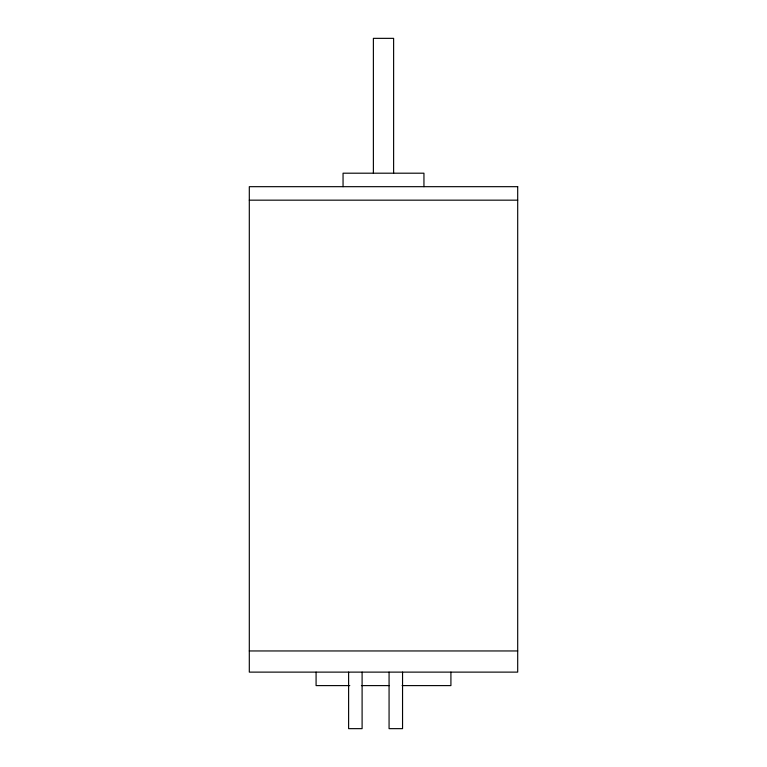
<?xml version="1.0" encoding="UTF-8"?>
<svg xmlns="http://www.w3.org/2000/svg" width="767" height="767" viewBox="0 0 767 767"><rect width="100%" height="100%" fill="white"/><g stroke="black" fill="none" stroke-linecap="round" stroke-linejoin="round"><path stroke-width="1.15" d="M249.304 200.168L517.696 200.168M249.304 650.953L517.696 650.953M349.79 685.602L316.081 685.602L316.081 672.122M361.401 685.602L389.32 685.602M402.109 685.602L450.919 685.602L450.919 672.122M423.95 186.678L423.95 173.198L343.05 173.198L343.05 186.678M402.55 672.122L402.55 728.65L389.07 728.65L389.07 672.122M393.615 173.198L393.615 38.35L373.385 38.35L373.385 173.198M362.101 672.122L362.101 728.65L348.611 728.65L348.611 672.122M517.696 186.678L249.304 186.678L249.304 672.122L517.696 672.122L517.696 186.678"/></g></svg>
